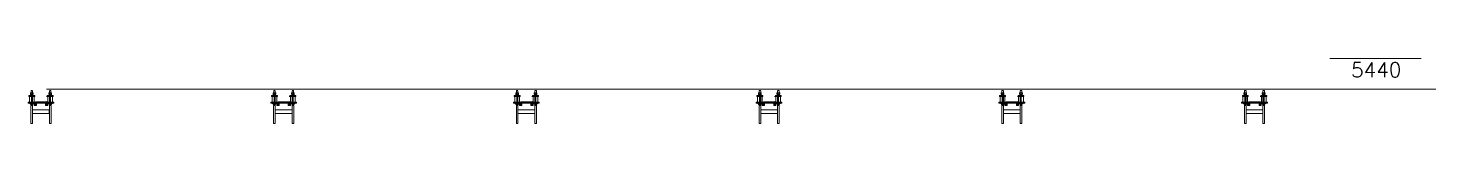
# Model space of a CAD drawing. Header units: millimetres. Extents: x -109904 to 256066, y -215550 to 75535.
# Drawn here: x -22395 to 10530, y -109152 to -107620 of the extents above; entities that cross this region are included whole.
import ezdxf

# ---------------------------------------------------------------- set-up
doc = ezdxf.new("R2010")
doc.units = ezdxf.units.MM
doc.header["$LTSCALE"] = 20
doc.linetypes.add('PDF_IMPORT', pattern=[1, 0.8, -0.2])
doc.layers.add('PDF_Geometrie', color=7, linetype='Continuous')
for name, color, linetype, lineweight in [('TENKÁ PLNÁ ČÁRA', 7, 'Continuous', 18), ('tlustá čára', 212, 'Continuous', 35), ('šrafy', 7, 'Continuous', 13)]:
    doc.layers.add(name, color=color, linetype=linetype, lineweight=lineweight)
doc.styles.get("Standard").update_dxf_attribs({"font": 'arial.ttf'})

msp = doc.modelspace()

# ---------------------------------------------------------------- linework, layer by layer
at = {"layer": 'PDF_Geometrie', "lineweight": 20}
for points in [[(-22394.764, -108645.536), (-22394.764, -108673.006), (-21788.725, -108673.006), (-21788.725, -108645.536)], [(-16694.764, -108645.536), (-16694.764, -108673.006), (-16088.725, -108673.006), (-16088.725, -108645.536)], [(-10994.764, -108645.536), (-10994.764, -108673.006), (-10388.725, -108673.006), (-10388.725, -108645.536)], [(-5294.764, -108645.536), (-5294.764, -108673.006), (-4688.725, -108673.006), (-4688.725, -108645.536)], [(405.236, -108645.536), (405.236, -108673.006), (1011.275, -108673.006), (1011.275, -108645.536)], [(6105.236, -108645.536), (6105.236, -108673.006), (6711.275, -108673.006), (6711.275, -108645.536)], [(-22288.566, -108828.649), (-22288.566, -108914.697), (-21894.914, -108914.697), (-21894.914, -108828.649)], [(-22251.949, -108674.847), (-22251.949, -108676.684), (-22198.858, -108676.684), (-22198.858, -108674.847)], [(-22251.949, -108676.672), (-22251.949, -108680.336), (-22198.858, -108680.336), (-22198.858, -108676.672)], [(-22251.949, -108680.325), (-22251.949, -108685.814), (-22198.858, -108685.814), (-22198.858, -108680.325)], [(-22251.949, -108685.836), (-22251.949, -108693.163), (-22198.858, -108693.163), (-22198.858, -108685.836)], [(-22251.949, -108693.17), (-22251.949, -108702.323), (-22198.858, -108702.323), (-22198.858, -108693.17)], [(-22251.949, -108702.302), (-22251.949, -108711.454), (-22198.858, -108711.454), (-22198.858, -108702.302)], [(-22251.949, -108711.464), (-22251.949, -108724.28), (-22198.858, -108724.28), (-22198.858, -108711.464)], [(-21982.787, -108674.847), (-21982.787, -108676.684), (-21931.51, -108676.684), (-21931.51, -108674.847)], [(-21982.787, -108676.672), (-21982.787, -108680.336), (-21931.51, -108680.336), (-21931.51, -108676.672)], [(-21982.787, -108680.325), (-21982.787, -108685.814), (-21931.51, -108685.814), (-21931.51, -108680.325)], [(-21982.787, -108685.836), (-21982.787, -108693.163), (-21931.51, -108693.163), (-21931.51, -108685.836)], [(-21982.787, -108693.17), (-21982.787, -108702.323), (-21931.51, -108702.323), (-21931.51, -108693.17)], [(-21982.787, -108702.302), (-21982.787, -108711.454), (-21931.51, -108711.454), (-21931.51, -108702.302)], [(-21982.787, -108711.464), (-21982.787, -108724.28), (-21931.51, -108724.28), (-21931.51, -108711.464)], [(-16588.566, -108828.649), (-16588.566, -108914.697), (-16194.914, -108914.697), (-16194.914, -108828.649)], [(-16551.949, -108674.847), (-16551.949, -108676.684), (-16498.858, -108676.684), (-16498.858, -108674.847)], [(-16551.949, -108676.672), (-16551.949, -108680.336), (-16498.858, -108680.336), (-16498.858, -108676.672)], [(-16551.949, -108680.325), (-16551.949, -108685.814), (-16498.858, -108685.814), (-16498.858, -108680.325)], [(-16551.949, -108685.836), (-16551.949, -108693.163), (-16498.858, -108693.163), (-16498.858, -108685.836)], [(-16551.949, -108693.17), (-16551.949, -108702.323), (-16498.858, -108702.323), (-16498.858, -108693.17)], [(-16551.949, -108702.302), (-16551.949, -108711.454), (-16498.858, -108711.454), (-16498.858, -108702.302)], [(-16551.949, -108711.464), (-16551.949, -108724.28), (-16498.858, -108724.28), (-16498.858, -108711.464)], [(-16282.787, -108674.847), (-16282.787, -108676.684), (-16231.51, -108676.684), (-16231.51, -108674.847)], [(-16282.787, -108676.672), (-16282.787, -108680.336), (-16231.51, -108680.336), (-16231.51, -108676.672)], [(-16282.787, -108680.325), (-16282.787, -108685.814), (-16231.51, -108685.814), (-16231.51, -108680.325)], [(-16282.787, -108685.836), (-16282.787, -108693.163), (-16231.51, -108693.163), (-16231.51, -108685.836)], [(-16282.787, -108693.17), (-16282.787, -108702.323), (-16231.51, -108702.323), (-16231.51, -108693.17)], [(-16282.787, -108702.302), (-16282.787, -108711.454), (-16231.51, -108711.454), (-16231.51, -108702.302)], [(-16282.787, -108711.464), (-16282.787, -108724.28), (-16231.51, -108724.28), (-16231.51, -108711.464)], [(-10888.566, -108828.649), (-10888.566, -108914.697), (-10494.914, -108914.697), (-10494.914, -108828.649)], [(-10851.949, -108674.847), (-10851.949, -108676.684), (-10798.858, -108676.684), (-10798.858, -108674.847)], [(-10851.949, -108676.672), (-10851.949, -108680.336), (-10798.858, -108680.336), (-10798.858, -108676.672)], [(-10851.949, -108680.325), (-10851.949, -108685.814), (-10798.858, -108685.814), (-10798.858, -108680.325)], [(-10851.949, -108685.836), (-10851.949, -108693.163), (-10798.858, -108693.163), (-10798.858, -108685.836)], [(-10851.949, -108693.17), (-10851.949, -108702.323), (-10798.858, -108702.323), (-10798.858, -108693.17)], [(-10851.949, -108702.302), (-10851.949, -108711.454), (-10798.858, -108711.454), (-10798.858, -108702.302)], [(-10851.949, -108711.464), (-10851.949, -108724.28), (-10798.858, -108724.28), (-10798.858, -108711.464)], [(-10582.787, -108674.847), (-10582.787, -108676.684), (-10531.51, -108676.684), (-10531.51, -108674.847)], [(-10582.787, -108676.672), (-10582.787, -108680.336), (-10531.51, -108680.336), (-10531.51, -108676.672)], [(-10582.787, -108680.325), (-10582.787, -108685.814), (-10531.51, -108685.814), (-10531.51, -108680.325)], [(-10582.787, -108685.836), (-10582.787, -108693.163), (-10531.51, -108693.163), (-10531.51, -108685.836)], [(-10582.787, -108693.17), (-10582.787, -108702.323), (-10531.51, -108702.323), (-10531.51, -108693.17)], [(-10582.787, -108702.302), (-10582.787, -108711.454), (-10531.51, -108711.454), (-10531.51, -108702.302)], [(-10582.787, -108711.464), (-10582.787, -108724.28), (-10531.51, -108724.28), (-10531.51, -108711.464)], [(-5188.566, -108828.649), (-5188.566, -108914.697), (-4794.914, -108914.697), (-4794.914, -108828.649)], [(-5151.949, -108674.847), (-5151.949, -108676.684), (-5098.858, -108676.684), (-5098.858, -108674.847)], [(-5151.949, -108676.672), (-5151.949, -108680.336), (-5098.858, -108680.336), (-5098.858, -108676.672)], [(-5151.949, -108680.325), (-5151.949, -108685.814), (-5098.858, -108685.814), (-5098.858, -108680.325)], [(-5151.949, -108685.836), (-5151.949, -108693.163), (-5098.858, -108693.163), (-5098.858, -108685.836)], [(-5151.949, -108693.17), (-5151.949, -108702.323), (-5098.858, -108702.323), (-5098.858, -108693.17)], [(-5151.949, -108702.302), (-5151.949, -108711.454), (-5098.858, -108711.454), (-5098.858, -108702.302)], [(-5151.949, -108711.464), (-5151.949, -108724.28), (-5098.858, -108724.28), (-5098.858, -108711.464)], [(-4882.787, -108674.847), (-4882.787, -108676.684), (-4831.51, -108676.684), (-4831.51, -108674.847)], [(-4882.787, -108676.672), (-4882.787, -108680.336), (-4831.51, -108680.336), (-4831.51, -108676.672)], [(-4882.787, -108680.325), (-4882.787, -108685.814), (-4831.51, -108685.814), (-4831.51, -108680.325)], [(-4882.787, -108685.836), (-4882.787, -108693.163), (-4831.51, -108693.163), (-4831.51, -108685.836)], [(-4882.787, -108693.17), (-4882.787, -108702.323), (-4831.51, -108702.323), (-4831.51, -108693.17)], [(-4882.787, -108702.302), (-4882.787, -108711.454), (-4831.51, -108711.454), (-4831.51, -108702.302)], [(-4882.787, -108711.464), (-4882.787, -108724.28), (-4831.51, -108724.28), (-4831.51, -108711.464)], [(511.434, -108828.649), (511.434, -108914.697), (905.086, -108914.697), (905.086, -108828.649)], [(548.051, -108674.847), (548.051, -108676.684), (601.142, -108676.684), (601.142, -108674.847)], [(548.051, -108676.672), (548.051, -108680.336), (601.142, -108680.336), (601.142, -108676.672)], [(548.051, -108680.325), (548.051, -108685.814), (601.142, -108685.814), (601.142, -108680.325)], [(548.051, -108685.836), (548.051, -108693.163), (601.142, -108693.163), (601.142, -108685.836)], [(548.051, -108693.17), (548.051, -108702.323), (601.142, -108702.323), (601.142, -108693.17)], [(548.051, -108702.302), (548.051, -108711.454), (601.142, -108711.454), (601.142, -108702.302)], [(548.051, -108711.464), (548.051, -108724.28), (601.142, -108724.28), (601.142, -108711.464)], [(817.213, -108674.847), (817.213, -108676.684), (868.49, -108676.684), (868.49, -108674.847)], [(817.213, -108676.672), (817.213, -108680.336), (868.49, -108680.336), (868.49, -108676.672)], [(817.213, -108680.325), (817.213, -108685.814), (868.49, -108685.814), (868.49, -108680.325)], [(817.213, -108685.836), (817.213, -108693.163), (868.49, -108693.163), (868.49, -108685.836)], [(817.213, -108693.17), (817.213, -108702.323), (868.49, -108702.323), (868.49, -108693.17)], [(817.213, -108702.302), (817.213, -108711.454), (868.49, -108711.454), (868.49, -108702.302)], [(817.213, -108711.464), (817.213, -108724.28), (868.49, -108724.28), (868.49, -108711.464)], [(6211.434, -108828.649), (6211.434, -108914.697), (6605.086, -108914.697), (6605.086, -108828.649)], [(6248.051, -108674.847), (6248.051, -108676.684), (6301.142, -108676.684), (6301.142, -108674.847)], [(6248.051, -108676.672), (6248.051, -108680.336), (6301.142, -108680.336), (6301.142, -108676.672)], [(6248.051, -108680.325), (6248.051, -108685.814), (6301.142, -108685.814), (6301.142, -108680.325)], [(6248.051, -108685.836), (6248.051, -108693.163), (6301.142, -108693.163), (6301.142, -108685.836)], [(6248.051, -108693.17), (6248.051, -108702.323), (6301.142, -108702.323), (6301.142, -108693.17)], [(6248.051, -108702.302), (6248.051, -108711.454), (6301.142, -108711.454), (6301.142, -108702.302)], [(6248.051, -108711.464), (6248.051, -108724.28), (6301.142, -108724.28), (6301.142, -108711.464)], [(6517.213, -108674.847), (6517.213, -108676.684), (6568.49, -108676.684), (6568.49, -108674.847)], [(6517.213, -108676.672), (6517.213, -108680.336), (6568.49, -108680.336), (6568.49, -108676.672)], [(6517.213, -108680.325), (6517.213, -108685.814), (6568.49, -108685.814), (6568.49, -108680.325)], [(6517.213, -108685.836), (6517.213, -108693.163), (6568.49, -108693.163), (6568.49, -108685.836)], [(6517.213, -108693.17), (6517.213, -108702.323), (6568.49, -108702.323), (6568.49, -108693.17)], [(6517.213, -108702.302), (6517.213, -108711.454), (6568.49, -108711.454), (6568.49, -108702.302)], [(6517.213, -108711.464), (6517.213, -108724.28), (6568.49, -108724.28), (6568.49, -108711.464)]]:
    msp.add_lwpolyline(points, close=True, dxfattribs=at)
for points in [[(-22301.381, -108517.391), (-22237.309, -108517.391), (-22237.309, -108495.416), (-22376.44, -108495.416), (-22376.44, -108517.391), (-22314.195, -108517.391)], [(-22361.8, -108645.536), (-22361.8, -108517.391)], [(-22288.566, -108374.578), (-22325.183, -108374.578), (-22325.183, -108495.416)], [(-22314.195, -108645.536), (-22314.195, -108517.391), (-22301.381, -108517.391), (-22301.381, -108645.536)], [(-22251.949, -108517.391), (-22251.949, -108638.23), (-22248.266, -108645.536)], [(-22251.949, -108645.536), (-22251.949, -108638.23)], [(-21960.812, -108517.391), (-21944.344, -108517.391), (-21880.242, -108517.391)], [(-21947.997, -108645.536), (-21960.812, -108632.721)], [(-21867.428, -108517.391), (-21805.183, -108517.391), (-21805.183, -108495.416), (-21944.344, -108495.416), (-21944.344, -108517.391)], [(-21929.704, -108517.391), (-21929.704, -108638.23), (-21933.357, -108645.536)], [(-21929.704, -108645.536), (-21929.704, -108638.23)], [(-21856.47, -108495.416), (-21856.47, -108374.578), (-21893.087, -108374.578)], [(-21880.242, -108645.536), (-21880.242, -108517.391), (-21867.428, -108517.391), (-21867.428, -108645.536)], [(-21819.855, -108645.536), (-21819.855, -108517.391)], [(-16601.381, -108517.391), (-16537.309, -108517.391), (-16537.309, -108495.416), (-16676.44, -108495.416), (-16676.44, -108517.391), (-16614.195, -108517.391)], [(-16661.8, -108645.536), (-16661.8, -108517.391)], [(-16588.566, -108374.578), (-16625.183, -108374.578), (-16625.183, -108495.416)], [(-16614.195, -108645.536), (-16614.195, -108517.391), (-16601.381, -108517.391), (-16601.381, -108645.536)], [(-16551.949, -108517.391), (-16551.949, -108638.23), (-16548.266, -108645.536)], [(-16551.949, -108645.536), (-16551.949, -108638.23)], [(-16260.812, -108517.391), (-16244.344, -108517.391), (-16180.242, -108517.391)], [(-16247.997, -108645.536), (-16260.812, -108632.721)], [(-16167.428, -108517.391), (-16105.183, -108517.391), (-16105.183, -108495.416), (-16244.344, -108495.416), (-16244.344, -108517.391)], [(-16229.704, -108517.391), (-16229.704, -108638.23), (-16233.357, -108645.536)], [(-16229.704, -108645.536), (-16229.704, -108638.23)], [(-16156.47, -108495.416), (-16156.47, -108374.578), (-16193.087, -108374.578)], [(-16180.242, -108645.536), (-16180.242, -108517.391), (-16167.428, -108517.391), (-16167.428, -108645.536)], [(-16119.855, -108645.536), (-16119.855, -108517.391)], [(-10901.381, -108517.391), (-10837.309, -108517.391), (-10837.309, -108495.416), (-10976.44, -108495.416), (-10976.44, -108517.391), (-10914.195, -108517.391)], [(-10961.8, -108645.536), (-10961.8, -108517.391)], [(-10888.566, -108374.578), (-10925.183, -108374.578), (-10925.183, -108495.416)], [(-10914.195, -108645.536), (-10914.195, -108517.391), (-10901.381, -108517.391), (-10901.381, -108645.536)], [(-10851.949, -108517.391), (-10851.949, -108638.23), (-10848.266, -108645.536)], [(-10851.949, -108645.536), (-10851.949, -108638.23)], [(-10560.812, -108517.391), (-10544.344, -108517.391), (-10480.242, -108517.391)], [(-10547.997, -108645.536), (-10560.812, -108632.721)], [(-10467.428, -108517.391), (-10405.183, -108517.391), (-10405.183, -108495.416), (-10544.344, -108495.416), (-10544.344, -108517.391)], [(-10529.704, -108517.391), (-10529.704, -108638.23), (-10533.357, -108645.536)], [(-10529.704, -108645.536), (-10529.704, -108638.23)], [(-10456.47, -108495.416), (-10456.47, -108374.578), (-10493.087, -108374.578)], [(-10480.242, -108645.536), (-10480.242, -108517.391), (-10467.428, -108517.391), (-10467.428, -108645.536)], [(-10419.855, -108645.536), (-10419.855, -108517.391)], [(-5201.381, -108517.391), (-5137.309, -108517.391), (-5137.309, -108495.416), (-5276.44, -108495.416), (-5276.44, -108517.391), (-5214.195, -108517.391)], [(-5261.8, -108645.536), (-5261.8, -108517.391)], [(-5188.566, -108374.578), (-5225.183, -108374.578), (-5225.183, -108495.416)], [(-5214.195, -108645.536), (-5214.195, -108517.391), (-5201.381, -108517.391), (-5201.381, -108645.536)], [(-5151.949, -108517.391), (-5151.949, -108638.23), (-5148.266, -108645.536)], [(-5151.949, -108645.536), (-5151.949, -108638.23)], [(-4860.812, -108517.391), (-4844.344, -108517.391), (-4780.242, -108517.391)], [(-4847.997, -108645.536), (-4860.812, -108632.721)], [(-4767.428, -108517.391), (-4705.183, -108517.391), (-4705.183, -108495.416), (-4844.344, -108495.416), (-4844.344, -108517.391)], [(-4829.704, -108517.391), (-4829.704, -108638.23), (-4833.357, -108645.536)], [(-4829.704, -108645.536), (-4829.704, -108638.23)], [(-4756.47, -108495.416), (-4756.47, -108374.578), (-4793.087, -108374.578)], [(-4780.242, -108645.536), (-4780.242, -108517.391), (-4767.428, -108517.391), (-4767.428, -108645.536)], [(-4719.855, -108645.536), (-4719.855, -108517.391)], [(498.619, -108517.391), (562.691, -108517.391), (562.691, -108495.416), (423.56, -108495.416), (423.56, -108517.391), (485.805, -108517.391)], [(438.2, -108645.536), (438.2, -108517.391)], [(511.434, -108374.578), (474.817, -108374.578), (474.817, -108495.416)], [(485.805, -108645.536), (485.805, -108517.391), (498.619, -108517.391), (498.619, -108645.536)], [(548.051, -108517.391), (548.051, -108638.23), (551.734, -108645.536)], [(548.051, -108645.536), (548.051, -108638.23)], [(839.188, -108517.391), (855.656, -108517.391), (919.758, -108517.391)], [(852.003, -108645.536), (839.188, -108632.721)], [(932.572, -108517.391), (994.817, -108517.391), (994.817, -108495.416), (855.656, -108495.416), (855.656, -108517.391)], [(870.296, -108517.391), (870.296, -108638.23), (866.643, -108645.536)], [(870.296, -108645.536), (870.296, -108638.23)], [(943.53, -108495.416), (943.53, -108374.578), (906.913, -108374.578)], [(919.758, -108645.536), (919.758, -108517.391), (932.572, -108517.391), (932.572, -108645.536)], [(980.145, -108645.536), (980.145, -108517.391)], [(6198.619, -108517.391), (6262.691, -108517.391), (6262.691, -108495.416), (6123.56, -108495.416), (6123.56, -108517.391), (6185.805, -108517.391)], [(6138.2, -108645.536), (6138.2, -108517.391)], [(6211.434, -108374.578), (6174.817, -108374.578), (6174.817, -108495.416)], [(6185.805, -108645.536), (6185.805, -108517.391), (6198.619, -108517.391), (6198.619, -108645.536)], [(6248.051, -108517.391), (6248.051, -108638.23), (6251.734, -108645.536)], [(6248.051, -108645.536), (6248.051, -108638.23)], [(6539.188, -108517.391), (6555.656, -108517.391), (6619.758, -108517.391)], [(6552.003, -108645.536), (6539.188, -108632.721)], [(6632.572, -108517.391), (6694.817, -108517.391), (6694.817, -108495.416), (6555.656, -108495.416), (6555.656, -108517.391)], [(6570.296, -108517.391), (6570.296, -108638.23), (6566.643, -108645.536)], [(6570.296, -108645.536), (6570.296, -108638.23)], [(6643.53, -108495.416), (6643.53, -108374.578), (6606.913, -108374.578)], [(6619.758, -108645.536), (6619.758, -108517.391), (6632.572, -108517.391), (6632.572, -108645.536)], [(6680.145, -108645.536), (6680.145, -108517.391)], [(-22255.602, -108673.021), (-22255.602, -108676.672), (-22359.974, -108676.672), (-22359.974, -108673.021)], [(-22288.566, -108727.93), (-22327.009, -108727.93), (-22327.009, -109151.902)], [(-22325.183, -108727.93), (-22325.183, -108676.672)], [(-22198.836, -108673.021), (-22198.836, -108674.847), (-22251.949, -108674.847), (-22251.949, -108673.021)], [(-21931.53, -108673.021), (-21931.53, -108674.847), (-21982.787, -108674.847), (-21982.787, -108673.021)], [(-21926.021, -108673.021), (-21926.021, -108676.672), (-21823.506, -108676.672), (-21823.506, -108673.021)], [(-21854.614, -109151.902), (-21854.614, -108727.93), (-21894.914, -108727.93)], [(-21856.47, -108727.93), (-21856.47, -108676.672)], [(-16555.602, -108673.021), (-16555.602, -108676.672), (-16659.974, -108676.672), (-16659.974, -108673.021)], [(-16588.566, -108727.93), (-16627.009, -108727.93), (-16627.009, -109151.902)], [(-16625.183, -108727.93), (-16625.183, -108676.672)], [(-16498.836, -108673.021), (-16498.836, -108674.847), (-16551.949, -108674.847), (-16551.949, -108673.021)], [(-16231.53, -108673.021), (-16231.53, -108674.847), (-16282.787, -108674.847), (-16282.787, -108673.021)], [(-16226.021, -108673.021), (-16226.021, -108676.672), (-16123.506, -108676.672), (-16123.506, -108673.021)], [(-16154.614, -109151.902), (-16154.614, -108727.93), (-16194.914, -108727.93)], [(-16156.47, -108727.93), (-16156.47, -108676.672)], [(-10855.602, -108673.021), (-10855.602, -108676.672), (-10959.974, -108676.672), (-10959.974, -108673.021)], [(-10888.566, -108727.93), (-10927.009, -108727.93), (-10927.009, -109151.902)], [(-10925.183, -108727.93), (-10925.183, -108676.672)], [(-10798.836, -108673.021), (-10798.836, -108674.847), (-10851.949, -108674.847), (-10851.949, -108673.021)], [(-10531.53, -108673.021), (-10531.53, -108674.847), (-10582.787, -108674.847), (-10582.787, -108673.021)], [(-10526.021, -108673.021), (-10526.021, -108676.672), (-10423.506, -108676.672), (-10423.506, -108673.021)], [(-10454.614, -109151.902), (-10454.614, -108727.93), (-10494.914, -108727.93)], [(-10456.47, -108727.93), (-10456.47, -108676.672)], [(-5155.602, -108673.021), (-5155.602, -108676.672), (-5259.974, -108676.672), (-5259.974, -108673.021)], [(-5188.566, -108727.93), (-5227.009, -108727.93), (-5227.009, -109151.902)], [(-5225.183, -108727.93), (-5225.183, -108676.672)], [(-5098.836, -108673.021), (-5098.836, -108674.847), (-5151.949, -108674.847), (-5151.949, -108673.021)], [(-4831.53, -108673.021), (-4831.53, -108674.847), (-4882.787, -108674.847), (-4882.787, -108673.021)], [(-4826.021, -108673.021), (-4826.021, -108676.672), (-4723.506, -108676.672), (-4723.506, -108673.021)], [(-4754.614, -109151.902), (-4754.614, -108727.93), (-4794.914, -108727.93)], [(-4756.47, -108727.93), (-4756.47, -108676.672)], [(544.398, -108673.021), (544.398, -108676.672), (440.026, -108676.672), (440.026, -108673.021)], [(511.434, -108727.93), (472.991, -108727.93), (472.991, -109151.902)], [(474.817, -108727.93), (474.817, -108676.672)], [(601.164, -108673.021), (601.164, -108674.847), (548.051, -108674.847), (548.051, -108673.021)], [(868.47, -108673.021), (868.47, -108674.847), (817.213, -108674.847), (817.213, -108673.021)], [(873.979, -108673.021), (873.979, -108676.672), (976.494, -108676.672), (976.494, -108673.021)], [(945.386, -109151.902), (945.386, -108727.93), (905.086, -108727.93)], [(943.53, -108727.93), (943.53, -108676.672)], [(6244.398, -108673.021), (6244.398, -108676.672), (6140.026, -108676.672), (6140.026, -108673.021)], [(6211.434, -108727.93), (6172.991, -108727.93), (6172.991, -109151.902)], [(6174.817, -108727.93), (6174.817, -108676.672)], [(6301.164, -108673.021), (6301.164, -108674.847), (6248.051, -108674.847), (6248.051, -108673.021)], [(6568.47, -108673.021), (6568.47, -108674.847), (6517.213, -108674.847), (6517.213, -108673.021)], [(6573.979, -108673.021), (6573.979, -108676.672), (6676.494, -108676.672), (6676.494, -108673.021)], [(6645.386, -109151.902), (6645.386, -108727.93), (6605.086, -108727.93)], [(6643.53, -108727.93), (6643.53, -108676.672)]]:
    msp.add_lwpolyline(points, dxfattribs=at)
at = {"layer": 'PDF_Geometrie', "color": 4, "lineweight": 9}
for points in [[(-22273.895, -108495.416), (-22273.895, -108488.08), (-22341.649, -108488.08), (-22341.649, -108495.416)], [(-22336.17, -108488.08), (-22336.17, -108458.8)], [(-22323.357, -108458.8), (-22323.357, -108429.487)], [(-22306.859, -108488.08), (-22306.859, -108458.8)], [(-22290.393, -108458.8), (-22290.393, -108429.487)], [(-22279.404, -108488.08), (-22279.404, -108458.8)], [(-21841.8, -108495.416), (-21841.8, -108488.08), (-21907.728, -108488.08), (-21907.728, -108495.416)], [(-21902.249, -108488.08), (-21902.249, -108458.8)], [(-21891.261, -108458.8), (-21891.261, -108429.487)], [(-21874.764, -108488.08), (-21874.764, -108458.8)], [(-21858.297, -108458.8), (-21858.297, -108429.487)], [(-21847.308, -108488.08), (-21847.308, -108458.8)], [(-16573.895, -108495.416), (-16573.895, -108488.08), (-16641.649, -108488.08), (-16641.649, -108495.416)], [(-16636.17, -108488.08), (-16636.17, -108458.8)], [(-16623.357, -108458.8), (-16623.357, -108429.487)], [(-16606.859, -108488.08), (-16606.859, -108458.8)], [(-16590.393, -108458.8), (-16590.393, -108429.487)], [(-16579.404, -108488.08), (-16579.404, -108458.8)], [(-16141.8, -108495.416), (-16141.8, -108488.08), (-16207.728, -108488.08), (-16207.728, -108495.416)], [(-16202.249, -108488.08), (-16202.249, -108458.8)], [(-16191.261, -108458.8), (-16191.261, -108429.487)], [(-16174.764, -108488.08), (-16174.764, -108458.8)], [(-16158.297, -108458.8), (-16158.297, -108429.487)], [(-16147.308, -108488.08), (-16147.308, -108458.8)], [(-10873.895, -108495.416), (-10873.895, -108488.08), (-10941.649, -108488.08), (-10941.649, -108495.416)], [(-10936.17, -108488.08), (-10936.17, -108458.8)], [(-10923.357, -108458.8), (-10923.357, -108429.487)], [(-10906.859, -108488.08), (-10906.859, -108458.8)], [(-10890.393, -108458.8), (-10890.393, -108429.487)], [(-10879.404, -108488.08), (-10879.404, -108458.8)], [(-10441.8, -108495.416), (-10441.8, -108488.08), (-10507.728, -108488.08), (-10507.728, -108495.416)], [(-10502.249, -108488.08), (-10502.249, -108458.8)], [(-10491.261, -108458.8), (-10491.261, -108429.487)], [(-10474.764, -108488.08), (-10474.764, -108458.8)], [(-10458.297, -108458.8), (-10458.297, -108429.487)], [(-10447.308, -108488.08), (-10447.308, -108458.8)], [(-5173.895, -108495.416), (-5173.895, -108488.08), (-5241.649, -108488.08), (-5241.649, -108495.416)], [(-5236.17, -108488.08), (-5236.17, -108458.8)], [(-5223.357, -108458.8), (-5223.357, -108429.487)], [(-5206.859, -108488.08), (-5206.859, -108458.8)], [(-5190.393, -108458.8), (-5190.393, -108429.487)], [(-5179.404, -108488.08), (-5179.404, -108458.8)], [(-4741.8, -108495.416), (-4741.8, -108488.08), (-4807.728, -108488.08), (-4807.728, -108495.416)], [(-4802.249, -108488.08), (-4802.249, -108458.8)], [(-4791.261, -108458.8), (-4791.261, -108429.487)], [(-4774.764, -108488.08), (-4774.764, -108458.8)], [(-4758.297, -108458.8), (-4758.297, -108429.487)], [(-4747.308, -108488.08), (-4747.308, -108458.8)], [(526.105, -108495.416), (526.105, -108488.08), (458.351, -108488.08), (458.351, -108495.416)], [(463.83, -108488.08), (463.83, -108458.8)], [(476.643, -108458.8), (476.643, -108429.487)], [(493.141, -108488.08), (493.141, -108458.8)], [(509.607, -108458.8), (509.607, -108429.487)], [(520.596, -108488.08), (520.596, -108458.8)], [(958.2, -108495.416), (958.2, -108488.08), (892.272, -108488.08), (892.272, -108495.416)], [(897.751, -108488.08), (897.751, -108458.8)], [(908.739, -108458.8), (908.739, -108429.487)], [(925.236, -108488.08), (925.236, -108458.8)], [(941.703, -108458.8), (941.703, -108429.487)], [(952.692, -108488.08), (952.692, -108458.8)], [(6226.105, -108495.416), (6226.105, -108488.08), (6158.351, -108488.08), (6158.351, -108495.416)], [(6163.83, -108488.08), (6163.83, -108458.8)], [(6176.643, -108458.8), (6176.643, -108429.487)], [(6193.141, -108488.08), (6193.141, -108458.8)], [(6209.607, -108458.8), (6209.607, -108429.487)], [(6220.596, -108488.08), (6220.596, -108458.8)], [(6658.2, -108495.416), (6658.2, -108488.08), (6592.272, -108488.08), (6592.272, -108495.416)], [(6597.751, -108488.08), (6597.751, -108458.8)], [(6608.739, -108458.8), (6608.739, -108429.487)], [(6625.236, -108488.08), (6625.236, -108458.8)], [(6641.703, -108458.8), (6641.703, -108429.487)], [(6652.692, -108488.08), (6652.692, -108458.8)], [(-22336.17, -108676.672), (-22336.17, -108705.985), (-22279.404, -108705.985), (-22279.404, -108676.672)], [(-22306.859, -108705.985), (-22306.859, -108676.672)], [(-21902.249, -108676.672), (-21902.249, -108705.985), (-21847.308, -108705.985), (-21847.308, -108676.672)], [(-21874.764, -108705.985), (-21874.764, -108676.672)], [(-16636.17, -108676.672), (-16636.17, -108705.985), (-16579.404, -108705.985), (-16579.404, -108676.672)], [(-16606.859, -108705.985), (-16606.859, -108676.672)], [(-16202.249, -108676.672), (-16202.249, -108705.985), (-16147.308, -108705.985), (-16147.308, -108676.672)], [(-16174.764, -108705.985), (-16174.764, -108676.672)], [(-10936.17, -108676.672), (-10936.17, -108705.985), (-10879.404, -108705.985), (-10879.404, -108676.672)], [(-10906.859, -108705.985), (-10906.859, -108676.672)], [(-10502.249, -108676.672), (-10502.249, -108705.985), (-10447.308, -108705.985), (-10447.308, -108676.672)], [(-10474.764, -108705.985), (-10474.764, -108676.672)], [(-5236.17, -108676.672), (-5236.17, -108705.985), (-5179.404, -108705.985), (-5179.404, -108676.672)], [(-5206.859, -108705.985), (-5206.859, -108676.672)], [(-4802.249, -108676.672), (-4802.249, -108705.985), (-4747.308, -108705.985), (-4747.308, -108676.672)], [(-4774.764, -108705.985), (-4774.764, -108676.672)], [(463.83, -108676.672), (463.83, -108705.985), (520.596, -108705.985), (520.596, -108676.672)], [(493.141, -108705.985), (493.141, -108676.672)], [(897.751, -108676.672), (897.751, -108705.985), (952.692, -108705.985), (952.692, -108676.672)], [(925.236, -108705.985), (925.236, -108676.672)], [(6163.83, -108676.672), (6163.83, -108705.985), (6220.596, -108705.985), (6220.596, -108676.672)], [(6193.141, -108705.985), (6193.141, -108676.672)], [(6597.751, -108676.672), (6597.751, -108705.985), (6652.692, -108705.985), (6652.692, -108676.672)], [(6625.236, -108705.985), (6625.236, -108676.672)]]:
    msp.add_lwpolyline(points, dxfattribs=at)
for points in [[(-22275.753, -108429.487), (-22275.753, -108458.8), (-22339.823, -108458.8), (-22339.823, -108429.487)], [(-21841.8, -108429.487), (-21841.8, -108458.8), (-21907.728, -108458.8), (-21907.728, -108429.487)], [(-16575.753, -108429.487), (-16575.753, -108458.8), (-16639.823, -108458.8), (-16639.823, -108429.487)], [(-16141.8, -108429.487), (-16141.8, -108458.8), (-16207.728, -108458.8), (-16207.728, -108429.487)], [(-10875.753, -108429.487), (-10875.753, -108458.8), (-10939.823, -108458.8), (-10939.823, -108429.487)], [(-10441.8, -108429.487), (-10441.8, -108458.8), (-10507.728, -108458.8), (-10507.728, -108429.487)], [(-5175.753, -108429.487), (-5175.753, -108458.8), (-5239.823, -108458.8), (-5239.823, -108429.487)], [(-4741.8, -108429.487), (-4741.8, -108458.8), (-4807.728, -108458.8), (-4807.728, -108429.487)], [(524.247, -108429.487), (524.247, -108458.8), (460.177, -108458.8), (460.177, -108429.487)], [(958.2, -108429.487), (958.2, -108458.8), (892.272, -108458.8), (892.272, -108429.487)], [(6224.247, -108429.487), (6224.247, -108458.8), (6160.177, -108458.8), (6160.177, -108429.487)], [(6658.2, -108429.487), (6658.2, -108458.8), (6592.272, -108458.8), (6592.272, -108429.487)]]:
    msp.add_lwpolyline(points, close=True, dxfattribs=at)
at = {"layer": 'PDF_Geometrie', "linetype": 'PDF_IMPORT', "lineweight": 20, "ltscale": 0.968344}
for points in [[(-22288.566, -109151.902), (-22288.566, -108374.578)], [(-21893.956, -109151.902), (-21893.087, -108374.578)], [(-16588.566, -109151.902), (-16588.566, -108374.578)], [(-16193.956, -109151.902), (-16193.087, -108374.578)], [(-10888.566, -109151.902), (-10888.566, -108374.578)], [(-10493.956, -109151.902), (-10493.087, -108374.578)], [(-5188.566, -109151.902), (-5188.566, -108374.578)], [(-4793.956, -109151.902), (-4793.087, -108374.578)], [(511.434, -109151.902), (511.434, -108374.578)], [(906.044, -109151.902), (906.913, -108374.578)], [(6211.434, -109151.902), (6211.434, -108374.578)], [(6606.044, -109151.902), (6606.913, -108374.578)]]:
    msp.add_lwpolyline(points, dxfattribs=at)
at = {"layer": 'TENKÁ PLNÁ ČÁRA'}
for p, q in [((-22321.744, -108645.536), (-22301.744, -108645.536)), ((-16621.744, -108645.536), (-16601.744, -108645.536)), ((-10921.744, -108645.536), (-10901.744, -108645.536)), ((-5221.744, -108645.536), (-5201.744, -108645.536)), ((478.256, -108645.536), (498.256, -108645.536)), ((6178.256, -108645.536), (6198.256, -108645.536)), ((-22327.009, -109151.902), (-22288.566, -109151.902)), ((-21893.956, -109151.902), (-21854.614, -109151.902)), ((-16627.009, -109151.902), (-16588.566, -109151.902)), ((-16193.956, -109151.902), (-16154.614, -109151.902)), ((-10927.009, -109151.902), (-10888.566, -109151.902)), ((-10493.956, -109151.902), (-10454.614, -109151.902)), ((-5227.009, -109151.902), (-5188.566, -109151.902)), ((-4793.956, -109151.902), (-4754.614, -109151.902)), ((472.991, -109151.902), (511.434, -109151.902)), ((906.044, -109151.902), (945.386, -109151.902)), ((6172.991, -109151.902), (6211.434, -109151.902)), ((6606.044, -109151.902), (6645.386, -109151.902))]:
    msp.add_line(p, q, dxfattribs=at)
at = {"layer": 'tlustá čára'}
for p, q in [((-22221.744, -108645.536), (-21961.744, -108645.536)), ((-16521.744, -108645.536), (-16261.744, -108645.536)), ((-10821.744, -108645.536), (-10561.744, -108645.536)), ((-5121.744, -108645.536), (-4861.744, -108645.536)), ((578.256, -108645.536), (838.256, -108645.536)), ((6278.256, -108645.536), (6538.256, -108645.536))]:
    msp.add_line(p, q, dxfattribs=at)
at = {"layer": 'šrafy'}
for p, q in [((8179.3, -107620.239), (10322.353, -107620.239)), ((-22221.744, -108645.536), (-22321.744, -108645.536)), ((-21961.744, -108345.536), (40478.256, -108345.536)), ((-16521.744, -108645.536), (-16621.744, -108645.536)), ((-10821.744, -108645.536), (-10921.744, -108645.536)), ((-5121.744, -108645.536), (-5221.744, -108645.536)), ((578.256, -108645.536), (478.256, -108645.536)), ((6278.256, -108645.536), (6178.256, -108645.536))]:
    msp.add_line(p, q, dxfattribs=at)

# ---------------------------------------------------------------- texts
at = {"layer": 'šrafy', "insert": (8676.973, -107719.602), "char_height": 229.56093, "attachment_point": 1, "rotation": 0.2214192}
msp.add_mtext_dynamic_manual_height_columns('\\A1;{\\Fromans|c238;\\H1.5x;5440}', width=8123.42907, gutter_width=14.348, heights=[4633.313], dxfattribs=at)

doc.saveas('drawing.dxf')
